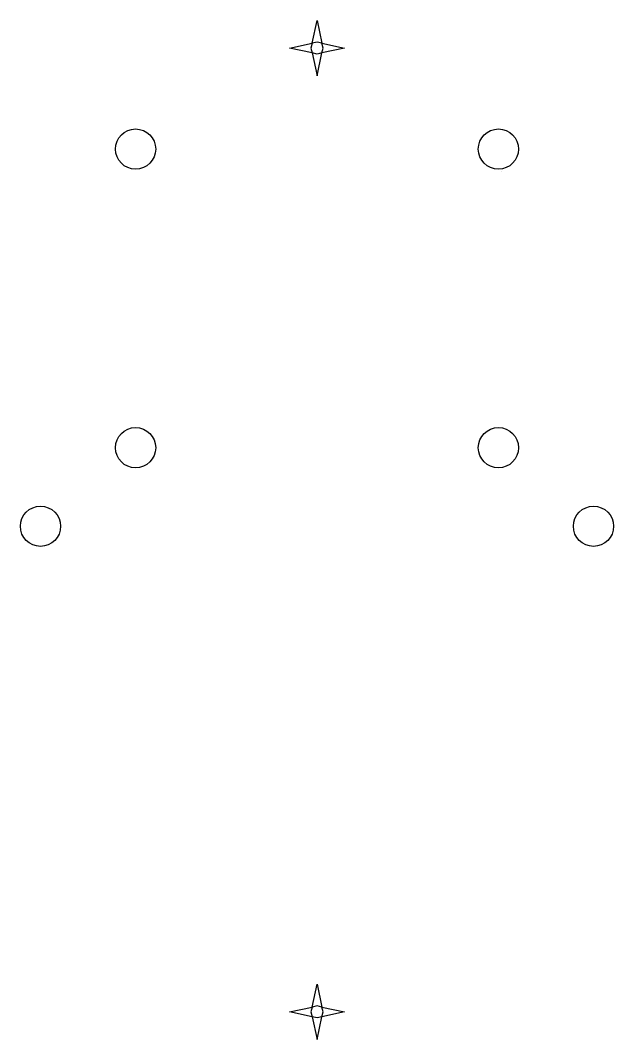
# Model space of a CAD drawing. Header units: inches. Extents: x -14.8 to 14.8, y -21.6 to 29.
import ezdxf

# ---------------------------------------------------------------- set-up
doc = ezdxf.new("R2010")
doc.units = ezdxf.units.IN
doc.header["$MEASUREMENT"] = 0

msp = doc.modelspace()

# ---------------------------------------------------------------- linework, layer by layer
for points in [[(0, 29.046), (0.246, 27.917), (0, 27.971), (-0.246, 27.917)], [(-0.3, 27.671), (-0.246, 27.425), (-1.375, 27.671), (-0.246, 27.917)], [(1.375, 27.671), (0.246, 27.425), (0.3, 27.671), (0.246, 27.917)], [(0.246, 27.425), (0, 27.371), (-0.246, 27.425), (0, 26.296)], [(0, -18.875), (0.246, -20.004), (0, -19.95), (-0.246, -20.004)], [(-0.3, -20.25), (-0.246, -20.496), (-1.375, -20.25), (-0.246, -20.004)], [(1.375, -20.25), (0.246, -20.496), (0.3, -20.25), (0.246, -20.004)], [(0.246, -20.496), (0, -20.55), (-0.246, -20.496), (0, -21.625)]]:
    msp.add_lwpolyline(points, close=True)
msp.add_lwpolyline([(9.171, 21.527), (9.171, 21.533)])
for centre in [(-9.022, 22.648), (9.022, 22.648), (-9.022, 7.802), (9.022, 7.802), (-13.75, 3.897), (13.75, 3.897)]:
    msp.add_circle(centre, 1)

doc.saveas('drawing.dxf')
